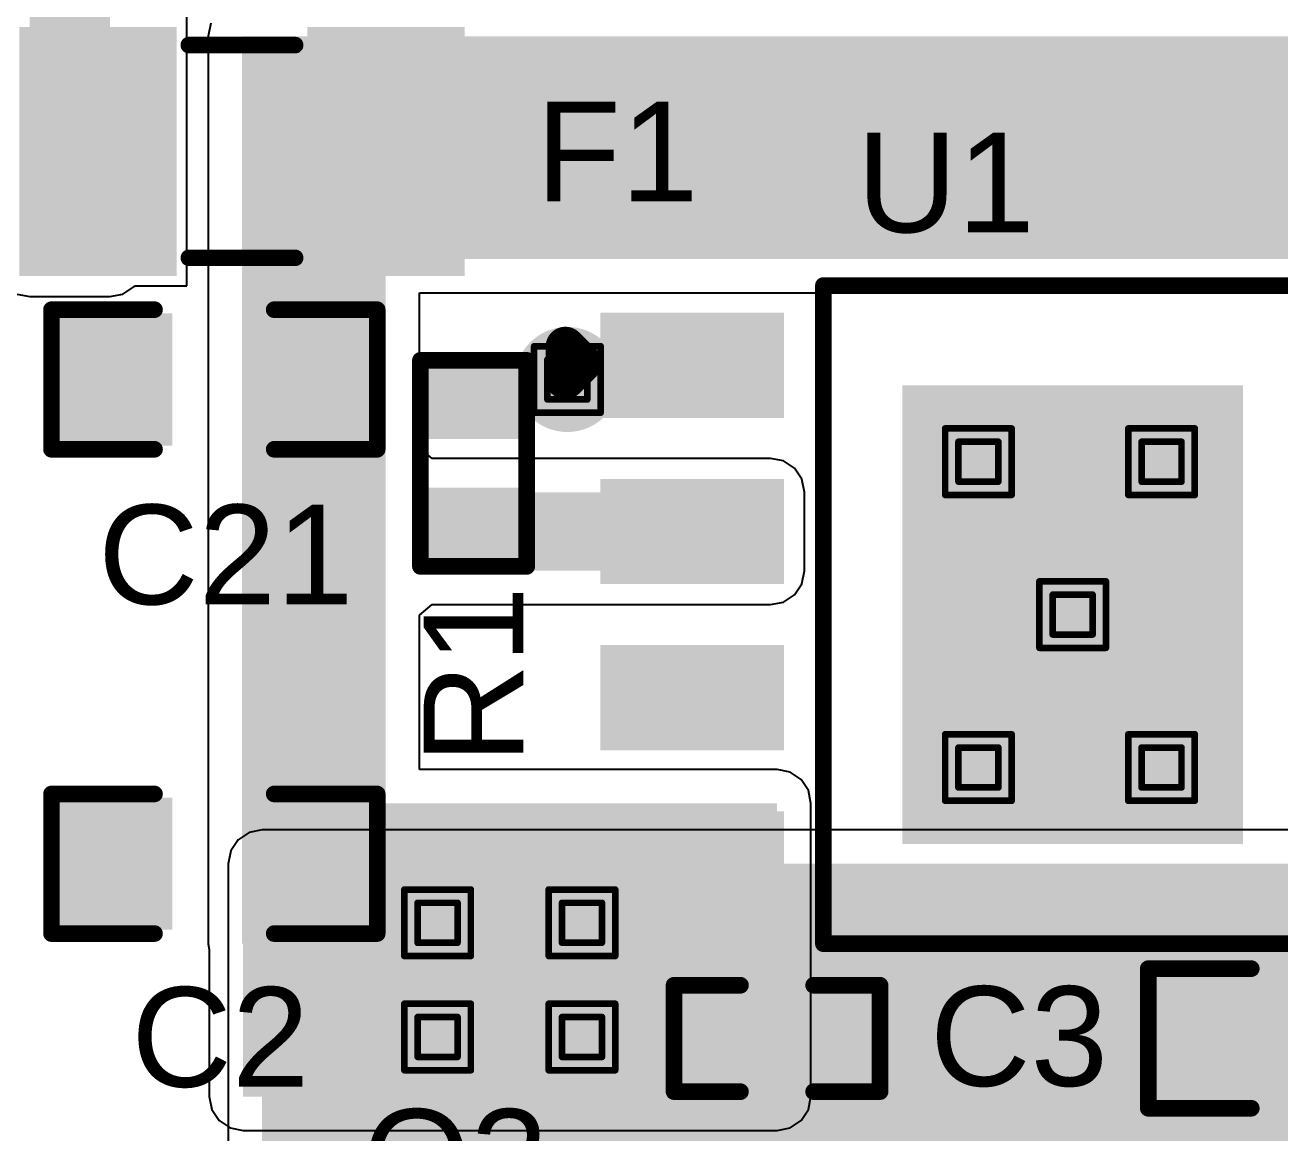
# Model space of a CAD drawing. Header units: inches. Extents: x -6 to 198, y 0 to 119.
# Drawn here: x 28.7 to 38.29, y 38.42 to 46.88 of the extents above; entities that cross this region are included whole.
import ezdxf

# ---------------------------------------------------------------- set-up
doc = ezdxf.new("R2010")
doc.units = ezdxf.units.IN
for name, color, linetype in [('Bottom Layer', 5, 'Continuous'), ('Bottom Solder', 6, 'Continuous'), ('Drill Drawing', 1, 'Continuous'), ('Top Layer', 1, 'Continuous'), ('Top Overlay', 2, 'Continuous'), ('Top Paste', 8, 'Continuous'), ('Top Solder', 216, 'Continuous'), ('Via Holes', 16, 'Continuous')]:
    doc.layers.add(name, color=color, linetype=linetype)
doc.styles.add('Arial', font='', dxfattribs={"height": 0.2})
doc.styles.get('Arial').set_extended_font_data('Arial')

# ---------------------------------------------------------------- blocks, each defined once
blk = doc.blocks.new('ESOP_8_32')
at = {"layer": 'Top Layer'}
for points in [[(-3.5085, 2.205), (-2.3085, 2.205), (-2.3085, 1.605), (-3.5085, 1.605)], [(2.3085, 2.205), (3.5085, 2.205), (3.5085, 1.605), (2.3085, 1.605)], [(-1.2, 1.65), (1.2, 1.65), (1.2, -1.65), (-1.2, -1.65)], [(-3.5085, 0.935), (-2.3085, 0.935), (-2.3085, 0.335), (-3.5085, 0.335)], [(2.3085, 0.935), (3.5085, 0.935), (3.5085, 0.335), (2.3085, 0.335)], [(-3.5085, -0.335), (-2.3085, -0.335), (-2.3085, -0.935), (-3.5085, -0.935)], [(2.3085, -0.335), (3.5085, -0.335), (3.5085, -0.935), (2.3085, -0.935)], [(-3.5085, -1.605), (-2.3085, -1.605), (-2.3085, -2.205), (-3.5085, -2.205)], [(2.3085, -1.605), (3.5085, -1.605), (3.5085, -2.205), (2.3085, -2.205)]]:
    blk.add_hatch(color=1, dxfattribs=at).paths.add_polyline_path(points)
at = {"layer": 'Top Paste'}
for points in [[(-3.5085, 2.205), (-2.3085, 2.205), (-2.3085, 1.605), (-3.5085, 1.605)], [(2.3085, 2.205), (3.5085, 2.205), (3.5085, 1.605), (2.3085, 1.605)], [(-1.2, 1.65), (1.2, 1.65), (1.2, -1.65), (-1.2, -1.65)], [(-3.5085, 0.935), (-2.3085, 0.935), (-2.3085, 0.335), (-3.5085, 0.335)], [(2.3085, 0.935), (3.5085, 0.935), (3.5085, 0.335), (2.3085, 0.335)], [(-3.5085, -0.335), (-2.3085, -0.335), (-2.3085, -0.935), (-3.5085, -0.935)], [(2.3085, -0.335), (3.5085, -0.335), (3.5085, -0.935), (2.3085, -0.935)], [(-3.5085, -1.605), (-2.3085, -1.605), (-2.3085, -2.205), (-3.5085, -2.205)], [(2.3085, -1.605), (3.5085, -1.605), (3.5085, -2.205), (2.3085, -2.205)]]:
    blk.add_hatch(color=8, dxfattribs=at).paths.add_polyline_path(points)
at = {"layer": 'Top Solder'}
for points in [[(-3.6101, 2.3066), (-2.2069, 2.3066), (-2.2069, 1.5034), (-3.6101, 1.5034)], [(2.2069, 2.3066), (3.6101, 2.3066), (3.6101, 1.5034), (2.2069, 1.5034)], [(-1.3016, 1.7516), (1.3016, 1.7516), (1.3016, -1.7516), (-1.3016, -1.7516)], [(-3.6101, 1.0366), (-2.2069, 1.0366), (-2.2069, 0.2334), (-3.6101, 0.2334)], [(2.2069, 1.0366), (3.6101, 1.0366), (3.6101, 0.2334), (2.2069, 0.2334)], [(-3.6101, -0.2334), (-2.2069, -0.2334), (-2.2069, -1.0366), (-3.6101, -1.0366)], [(2.2069, -0.2334), (3.6101, -0.2334), (3.6101, -1.0366), (2.2069, -1.0366)], [(-3.6101, -1.5034), (-2.2069, -1.5034), (-2.2069, -2.3066), (-3.6101, -2.3066)], [(2.2069, -1.5034), (3.6101, -1.5034), (3.6101, -2.3066), (2.2069, -2.3066)]]:
    blk.add_hatch(color=216, dxfattribs=at).paths.add_polyline_path(points)
at = {"layer": 'Top Overlay'}
for points, const_width in [([(-1.905, -2.5146), (-1.905, 2.5146)], 0.127), ([(-1.905, 2.5146), (1.8542, 2.5146)], 0.127), ([(1.8542, -2.5146), (1.8542, 2.5146)], 0.127), ([(-3.8772, 1.7954), (-3.8772, 2.0494)], 0.3), ([(-3.8772, 2.0494), (-3.7502, 1.9224)], 0.3), ([(-3.8772, 1.7954), (-3.7502, 1.9224)], 0.3), ([(-1.905, -2.5146), (1.8542, -2.5146)], 0.127)]:
    blk.add_lwpolyline(points, dxfattribs=dict(at, const_width=const_width))
for points, const_width in [([(-1.9367, 2.5146, 1), (-1.8733, 2.5146, 1)], 0.0635), ([(-1.9367, 2.5146, 1), (-1.8733, 2.5146, 1)], 0.0635), ([(1.8224, 2.5146, 1), (1.886, 2.5146, 1)], 0.0635), ([(1.8224, 2.5146, 1), (1.886, 2.5146, 1)], 0.0635), ([(-3.9522, 2.0494, 1), (-3.8022, 2.0494, 1)], 0.15), ([(-3.9522, 2.0494, 1), (-3.8022, 2.0494, 1)], 0.15), ([(-3.8252, 1.9224, 1), (-3.6752, 1.9224, 1)], 0.15), ([(-3.8252, 1.9224, 1), (-3.6752, 1.9224, 1)], 0.15), ([(-3.9522, 1.7954, 1), (-3.8022, 1.7954, 1)], 0.15), ([(-3.9522, 1.7954, 1), (-3.8022, 1.7954, 1)], 0.15), ([(-1.9367, -2.5146, 1), (-1.8733, -2.5146, 1)], 0.0635), ([(-1.9367, -2.5146, 1), (-1.8733, -2.5146, 1)], 0.0635), ([(1.8224, -2.5146, 1), (1.886, -2.5146, 1)], 0.0635), ([(1.8224, -2.5146, 1), (1.886, -2.5146, 1)], 0.0635)]:
    blk.add_lwpolyline(points, format="xyb", close=True, dxfattribs=dict(at, const_width=const_width))
blk = doc.blocks.new('R___0402_67')
at = {"layer": 'Top Layer'}
for points in [[(-0.6985, -0.3175), (-0.6985, 0.3175), (-0.2413, 0.3175), (-0.2413, -0.3175)], [(0.2413, -0.3175), (0.2413, 0.3175), (0.6985, 0.3175), (0.6985, -0.3175)]]:
    blk.add_hatch(color=1, dxfattribs=at).paths.add_polyline_path(points)
at = {"layer": 'Top Paste'}
for points in [[(-0.6985, -0.3175), (-0.6985, 0.3175), (-0.2413, 0.3175), (-0.2413, -0.3175)], [(0.2413, -0.3175), (0.2413, 0.3175), (0.6985, 0.3175), (0.6985, -0.3175)]]:
    blk.add_hatch(color=8, dxfattribs=at).paths.add_polyline_path(points)
at = {"layer": 'Top Solder'}
for points in [[(-0.7535, -0.3725), (-0.7535, 0.3725), (-0.1863, 0.3725), (-0.1863, -0.3725)], [(0.1863, -0.3725), (0.1863, 0.3725), (0.7535, 0.3725), (0.7535, -0.3725)]]:
    blk.add_hatch(color=216, dxfattribs=at).paths.add_polyline_path(points)
at = {"layer": 'Top Overlay'}
for points, const_width in [([(-0.7874, 0.4064), (-0.7874, -0.4064)], 0.127), ([(-0.7874, 0.4064), (0.7874, 0.4064)], 0.127), ([(0.7874, 0.4064), (0.7874, -0.4064)], 0.127), ([(-0.7874, -0.4064), (0.7874, -0.4064)], 0.127), ([(-0.8128, -0.4318), (0.8128, -0.4318)], 0.00323)]:
    blk.add_lwpolyline(points, dxfattribs=dict(at, const_width=const_width))
for points, const_width in [([(-0.8191, 0.4064, 1), (-0.7556, 0.4064, 1)], 0.0635), ([(-0.8191, 0.4064, 1), (-0.7556, 0.4064, 1)], 0.0635), ([(0.7556, 0.4064, 1), (0.8191, 0.4064, 1)], 0.0635), ([(0.7556, 0.4064, 1), (0.8191, 0.4064, 1)], 0.0635), ([(-0.8191, -0.4064, 1), (-0.7556, -0.4064, 1)], 0.0635), ([(-0.8191, -0.4064, 1), (-0.7556, -0.4064, 1)], 0.0635), ([(0.7556, -0.4064, 1), (0.8191, -0.4064, 1)], 0.0635), ([(0.7556, -0.4064, 1), (0.8191, -0.4064, 1)], 0.0635), ([(-0.8136, -0.4318, 1), (-0.812, -0.4318, 1)], 0.00161), ([(0.812, -0.4318, 1), (0.8136, -0.4318, 1)], 0.00161)]:
    blk.add_lwpolyline(points, format="xyb", close=True, dxfattribs=dict(at, const_width=const_width))
blk = doc.blocks.new('F____0805_88')
at = {"layer": 'Top Layer'}
for points in [[(-0.6, -0.85), (-1.6, -0.85), (-1.6, 0.85), (-0.6, 0.85)], [(1.6, -0.85), (0.6, -0.85), (0.6, 0.85), (1.6, 0.85)]]:
    blk.add_hatch(color=1, dxfattribs=at).paths.add_polyline_path(points)
at = {"layer": 'Top Paste'}
for points in [[(-0.6, -0.85), (-1.6, -0.85), (-1.6, 0.85), (-0.6, 0.85)], [(1.6, -0.85), (0.6, -0.85), (0.6, 0.85), (1.6, 0.85)]]:
    blk.add_hatch(color=8, dxfattribs=at).paths.add_polyline_path(points)
at = {"layer": 'Top Solder'}
for points in [[(-0.4984, -0.9516), (-1.7016, -0.9516), (-1.7016, 0.9516), (-0.4984, 0.9516)], [(1.7016, -0.9516), (0.4984, -0.9516), (0.4984, 0.9516), (1.7016, 0.9516)]]:
    blk.add_hatch(color=216, dxfattribs=at).paths.add_polyline_path(points)
at = {"layer": 'Top Overlay', "const_width": 0.127}
for points in [[(-0.4064, 0.8128), (0.4064, 0.8128)], [(-0.4064, -0.8128), (0.4064, -0.8128)]]:
    blk.add_lwpolyline(points, dxfattribs=at)
at = {"layer": 'Top Overlay', "const_width": 0.0635}
for points in [[(-0.4381, 0.8128, 1), (-0.3746, 0.8128, 1)], [(0.3746, 0.8128, 1), (0.4381, 0.8128, 1)], [(-0.4381, -0.8128, 1), (-0.3746, -0.8128, 1)], [(0.3746, -0.8128, 1), (0.4381, -0.8128, 1)]]:
    blk.add_lwpolyline(points, format="xyb", close=True, dxfattribs=at)
blk = doc.blocks.new('C___0603_109')
at = {"layer": 'Top Layer'}
for points in [[(-0.381, 0.4445), (-0.381, -0.4445), (-1.143, -0.4445), (-1.143, 0.4445)], [(1.143, 0.4445), (1.143, -0.4445), (0.381, -0.4445), (0.381, 0.4445)]]:
    blk.add_hatch(color=1, dxfattribs=at).paths.add_polyline_path(points)
at = {"layer": 'Top Paste'}
for points in [[(-0.381, 0.4445), (-0.381, -0.4445), (-1.143, -0.4445), (-1.143, 0.4445)], [(1.143, 0.4445), (1.143, -0.4445), (0.381, -0.4445), (0.381, 0.4445)]]:
    blk.add_hatch(color=8, dxfattribs=at).paths.add_polyline_path(points)
at = {"layer": 'Top Solder'}
for points in [[(-0.321, 0.5045), (-0.321, -0.5045), (-1.203, -0.5045), (-1.203, 0.5045)], [(1.203, 0.5045), (1.203, -0.5045), (0.321, -0.5045), (0.321, 0.5045)]]:
    blk.add_hatch(color=216, dxfattribs=at).paths.add_polyline_path(points)
at = {"layer": 'Top Overlay', "const_width": 0.127}
for points in [[(-1.2446, -0.5334), (-1.2446, 0.5334)], [(-1.2446, 0.5334), (-0.4572, 0.5334)], [(0.4572, 0.5334), (1.2446, 0.5334)], [(1.2446, -0.5334), (1.2446, 0.5334)], [(-1.2446, -0.5334), (-0.4572, -0.5334)], [(0.4572, -0.5334), (1.2446, -0.5334)]]:
    blk.add_lwpolyline(points, dxfattribs=at)
at = {"layer": 'Top Overlay', "const_width": 0.0635}
for points in [[(-1.2764, 0.5334, 1), (-1.2128, 0.5334, 1)], [(-1.2764, 0.5334, 1), (-1.2128, 0.5334, 1)], [(-0.4889, 0.5334, 1), (-0.4254, 0.5334, 1)], [(0.4254, 0.5334, 1), (0.4889, 0.5334, 1)], [(1.2128, 0.5334, 1), (1.2764, 0.5334, 1)], [(1.2128, 0.5334, 1), (1.2764, 0.5334, 1)], [(-1.2764, -0.5334, 1), (-1.2128, -0.5334, 1)], [(-1.2764, -0.5334, 1), (-1.2128, -0.5334, 1)], [(-0.4889, -0.5334, 1), (-0.4254, -0.5334, 1)], [(0.4254, -0.5334, 1), (0.4889, -0.5334, 1)], [(1.2128, -0.5334, 1), (1.2764, -0.5334, 1)], [(1.2128, -0.5334, 1), (1.2764, -0.5334, 1)]]:
    blk.add_lwpolyline(points, format="xyb", close=True, dxfattribs=at)
blk = doc.blocks.new('C___0402_126')
at = {"layer": 'Top Layer'}
for points in [[(-0.6985, -0.3175), (-0.6985, 0.3175), (-0.2413, 0.3175), (-0.2413, -0.3175)], [(0.2413, -0.3175), (0.2413, 0.3175), (0.6985, 0.3175), (0.6985, -0.3175)]]:
    blk.add_hatch(color=1, dxfattribs=at).paths.add_polyline_path(points)
at = {"layer": 'Top Paste'}
for points in [[(-0.6985, -0.3175), (-0.6985, 0.3175), (-0.2413, 0.3175), (-0.2413, -0.3175)], [(0.2413, -0.3175), (0.2413, 0.3175), (0.6985, 0.3175), (0.6985, -0.3175)]]:
    blk.add_hatch(color=8, dxfattribs=at).paths.add_polyline_path(points)
at = {"layer": 'Top Solder'}
for points in [[(-0.7585, -0.3775), (-0.7585, 0.3775), (-0.1813, 0.3775), (-0.1813, -0.3775)], [(0.1813, -0.3775), (0.1813, 0.3775), (0.7585, 0.3775), (0.7585, -0.3775)]]:
    blk.add_hatch(color=216, dxfattribs=at).paths.add_polyline_path(points)
at = {"layer": 'Top Overlay', "const_width": 0.127}
for points in [[(-0.2794, 0.4064), (-0.7874, 0.4064)], [(-0.7874, 0.4064), (-0.7874, -0.4064)], [(0.7874, 0.4064), (0.2794, 0.4064)], [(0.7874, 0.4064), (0.7874, -0.4064)], [(-0.2794, -0.4064), (-0.7874, -0.4064)], [(0.7874, -0.4064), (0.2794, -0.4064)]]:
    blk.add_lwpolyline(points, dxfattribs=at)
at = {"layer": 'Top Overlay', "const_width": 0.0635}
for points in [[(-0.8191, 0.4064, 1), (-0.7556, 0.4064, 1)], [(-0.8191, 0.4064, 1), (-0.7556, 0.4064, 1)], [(-0.3111, 0.4064, 1), (-0.2477, 0.4064, 1)], [(0.2477, 0.4064, 1), (0.3111, 0.4064, 1)], [(0.7556, 0.4064, 1), (0.8191, 0.4064, 1)], [(0.7556, 0.4064, 1), (0.8191, 0.4064, 1)], [(-0.8191, -0.4064, 1), (-0.7556, -0.4064, 1)], [(-0.8191, -0.4064, 1), (-0.7556, -0.4064, 1)], [(-0.3111, -0.4064, 1), (-0.2477, -0.4064, 1)], [(0.2477, -0.4064, 1), (0.3111, -0.4064, 1)], [(0.7556, -0.4064, 1), (0.8191, -0.4064, 1)], [(0.7556, -0.4064, 1), (0.8191, -0.4064, 1)]]:
    blk.add_lwpolyline(points, format="xyb", close=True, dxfattribs=at)
blk = doc.blocks.new('C___0603_127')
at = {"layer": 'Top Layer'}
for points in [[(-0.381, 0.4445), (-0.381, -0.4445), (-1.143, -0.4445), (-1.143, 0.4445)], [(1.143, 0.4445), (1.143, -0.4445), (0.381, -0.4445), (0.381, 0.4445)]]:
    blk.add_hatch(color=1, dxfattribs=at).paths.add_polyline_path(points)
at = {"layer": 'Top Paste'}
for points in [[(-0.381, 0.4445), (-0.381, -0.4445), (-1.143, -0.4445), (-1.143, 0.4445)], [(1.143, 0.4445), (1.143, -0.4445), (0.381, -0.4445), (0.381, 0.4445)]]:
    blk.add_hatch(color=8, dxfattribs=at).paths.add_polyline_path(points)
at = {"layer": 'Top Solder'}
for points in [[(-0.321, 0.5045), (-0.321, -0.5045), (-1.203, -0.5045), (-1.203, 0.5045)], [(1.203, 0.5045), (1.203, -0.5045), (0.321, -0.5045), (0.321, 0.5045)]]:
    blk.add_hatch(color=216, dxfattribs=at).paths.add_polyline_path(points)
at = {"layer": 'Top Overlay', "const_width": 0.127}
for points in [[(-1.2446, 0.5334), (-0.4572, 0.5334)], [(-1.2446, -0.5334), (-1.2446, 0.5334)], [(0.4572, 0.5334), (1.2446, 0.5334)], [(1.2446, -0.5334), (1.2446, 0.5334)], [(-1.2446, -0.5334), (-0.4572, -0.5334)], [(0.4572, -0.5334), (1.2446, -0.5334)]]:
    blk.add_lwpolyline(points, dxfattribs=at)
at = {"layer": 'Top Overlay', "const_width": 0.0635}
for points in [[(-1.2764, 0.5334, 1), (-1.2128, 0.5334, 1)], [(-1.2764, 0.5334, 1), (-1.2128, 0.5334, 1)], [(-0.4889, 0.5334, 1), (-0.4254, 0.5334, 1)], [(0.4254, 0.5334, 1), (0.4889, 0.5334, 1)], [(1.2128, 0.5334, 1), (1.2764, 0.5334, 1)], [(1.2128, 0.5334, 1), (1.2764, 0.5334, 1)], [(-1.2764, -0.5334, 1), (-1.2128, -0.5334, 1)], [(-1.2764, -0.5334, 1), (-1.2128, -0.5334, 1)], [(-0.4889, -0.5334, 1), (-0.4254, -0.5334, 1)], [(0.4254, -0.5334, 1), (0.4889, -0.5334, 1)], [(1.2128, -0.5334, 1), (1.2764, -0.5334, 1)], [(1.2128, -0.5334, 1), (1.2764, -0.5334, 1)]]:
    blk.add_lwpolyline(points, format="xyb", close=True, dxfattribs=at)
blk = doc.blocks.new('C___0603_128')
at = {"layer": 'Top Layer'}
for points in [[(-0.381, 0.4445), (-0.381, -0.4445), (-1.143, -0.4445), (-1.143, 0.4445)], [(1.143, 0.4445), (1.143, -0.4445), (0.381, -0.4445), (0.381, 0.4445)]]:
    blk.add_hatch(color=1, dxfattribs=at).paths.add_polyline_path(points)
at = {"layer": 'Top Paste'}
for points in [[(-0.381, 0.4445), (-0.381, -0.4445), (-1.143, -0.4445), (-1.143, 0.4445)], [(1.143, 0.4445), (1.143, -0.4445), (0.381, -0.4445), (0.381, 0.4445)]]:
    blk.add_hatch(color=8, dxfattribs=at).paths.add_polyline_path(points)
at = {"layer": 'Top Solder'}
for points in [[(-0.321, 0.5045), (-0.321, -0.5045), (-1.203, -0.5045), (-1.203, 0.5045)], [(1.203, 0.5045), (1.203, -0.5045), (0.321, -0.5045), (0.321, 0.5045)]]:
    blk.add_hatch(color=216, dxfattribs=at).paths.add_polyline_path(points)
at = {"layer": 'Top Overlay', "const_width": 0.127}
for points in [[(-1.2446, 0.5334), (-0.4572, 0.5334)], [(-1.2446, -0.5334), (-1.2446, 0.5334)], [(0.4572, 0.5334), (1.2446, 0.5334)], [(1.2446, -0.5334), (1.2446, 0.5334)], [(-1.2446, -0.5334), (-0.4572, -0.5334)], [(0.4572, -0.5334), (1.2446, -0.5334)]]:
    blk.add_lwpolyline(points, dxfattribs=at)
at = {"layer": 'Top Overlay', "const_width": 0.0635}
for points in [[(-1.2764, 0.5334, 1), (-1.2128, 0.5334, 1)], [(-1.2764, 0.5334, 1), (-1.2128, 0.5334, 1)], [(-0.4889, 0.5334, 1), (-0.4254, 0.5334, 1)], [(0.4254, 0.5334, 1), (0.4889, 0.5334, 1)], [(1.2128, 0.5334, 1), (1.2764, 0.5334, 1)], [(1.2128, 0.5334, 1), (1.2764, 0.5334, 1)], [(-1.2764, -0.5334, 1), (-1.2128, -0.5334, 1)], [(-1.2764, -0.5334, 1), (-1.2128, -0.5334, 1)], [(-0.4889, -0.5334, 1), (-0.4254, -0.5334, 1)], [(0.4254, -0.5334, 1), (0.4889, -0.5334, 1)], [(1.2128, -0.5334, 1), (1.2764, -0.5334, 1)], [(1.2128, -0.5334, 1), (1.2764, -0.5334, 1)]]:
    blk.add_lwpolyline(points, format="xyb", close=True, dxfattribs=at)

msp = doc.modelspace()

# ---------------------------------------------------------------- hatches: boundary and pattern name
at = {"layer": 'Bottom Layer'}
h = msp.add_hatch(color=5, dxfattribs=at)
edge = h.paths.add_edge_path()
edge.add_arc((32.8477, 44.1764), 0.3, 0, 360)
h = msp.add_hatch(color=5, dxfattribs=at)
edge = h.paths.add_edge_path()
edge.add_arc((35.989, 43.5483), 0.3, 0, 360)
h = msp.add_hatch(color=5, dxfattribs=at)
edge = h.paths.add_edge_path()
edge.add_arc((37.3888, 43.5483), 0.3, 0, 360)
h = msp.add_hatch(color=5, dxfattribs=at)
edge = h.paths.add_edge_path()
edge.add_arc((36.7095, 42.3799), 0.3, 0, 360)
h = msp.add_hatch(color=5, dxfattribs=at)
edge = h.paths.add_edge_path()
edge.add_arc((35.989, 41.2115), 0.3, 0, 360)
h = msp.add_hatch(color=5, dxfattribs=at)
edge = h.paths.add_edge_path()
edge.add_arc((37.3888, 41.2115), 0.3, 0, 360)
msp.add_hatch(color=5, dxfattribs=at).paths.add_polyline_path([(30.514, 38.0645), (44.4072, 38.0645), (44.4072, 40.4762), (30.514, 40.4762)])
h = msp.add_hatch(color=5, dxfattribs=at)
edge = h.paths.add_edge_path()
edge.add_arc((31.8559, 40.0253), 0.3, 0, 360)
h = msp.add_hatch(color=5, dxfattribs=at)
edge = h.paths.add_edge_path()
edge.add_arc((32.9593, 40.0253), 0.3, 0, 360)
h = msp.add_hatch(color=5, dxfattribs=at)
edge = h.paths.add_edge_path()
edge.add_arc((31.8559, 39.1526), 0.3, 0, 360)
h = msp.add_hatch(color=5, dxfattribs=at)
edge = h.paths.add_edge_path()
edge.add_arc((32.9593, 39.1526), 0.3, 0, 360)
at = {"layer": 'Bottom Solder'}
h = msp.add_hatch(color=6, dxfattribs=at)
edge = h.paths.add_edge_path()
edge.add_arc((32.8477, 44.1764), 0.4016, 0, 360)
h = msp.add_hatch(color=6, dxfattribs=at)
edge = h.paths.add_edge_path()
edge.add_arc((35.989, 43.5483), 0.4016, 0, 360)
h = msp.add_hatch(color=6, dxfattribs=at)
edge = h.paths.add_edge_path()
edge.add_arc((37.3888, 43.5483), 0.4016, 0, 360)
h = msp.add_hatch(color=6, dxfattribs=at)
edge = h.paths.add_edge_path()
edge.add_arc((36.7095, 42.3799), 0.4016, 0, 360)
h = msp.add_hatch(color=6, dxfattribs=at)
edge = h.paths.add_edge_path()
edge.add_arc((35.989, 41.2115), 0.4016, 0, 360)
h = msp.add_hatch(color=6, dxfattribs=at)
edge = h.paths.add_edge_path()
edge.add_arc((37.3888, 41.2115), 0.4016, 0, 360)
h = msp.add_hatch(color=6, dxfattribs=at)
edge = h.paths.add_edge_path()
edge.add_arc((31.8559, 40.0253), 0.4016, 0, 360)
h = msp.add_hatch(color=6, dxfattribs=at)
edge = h.paths.add_edge_path()
edge.add_arc((32.9593, 40.0253), 0.4016, 0, 360)
h = msp.add_hatch(color=6, dxfattribs=at)
edge = h.paths.add_edge_path()
edge.add_arc((31.8559, 39.1526), 0.4016, 0, 360)
h = msp.add_hatch(color=6, dxfattribs=at)
edge = h.paths.add_edge_path()
edge.add_arc((32.9593, 39.1526), 0.4016, 0, 360)
at = {"layer": 'Top Layer'}
for points in [[(28.7384, 45.0686), (29.3521, 45.0686), (29.3521, 48.9865), (28.7384, 48.9865)], [(30.361, 45.0977), (40.218, 45.0977), (40.218, 46.799), (30.361, 46.799)], [(30.361, 39.8653), (31.4579, 39.8653), (31.4579, 46.799), (30.361, 46.799)], [(31.8135, 42.7149), (34.401, 42.7149), (34.401, 43.3149), (31.8135, 43.3149)], [(30.3697, 38.6969), (34.4502, 38.6969), (34.4502, 40.9374), (30.3697, 40.9374)]]:
    msp.add_hatch(color=1, dxfattribs=at).paths.add_polyline_path(points)
h = msp.add_hatch(color=1, dxfattribs=at)
edge = h.paths.add_edge_path()
edge.add_arc((32.8477, 44.1764), 0.3, 0, 360)
h = msp.add_hatch(color=1, dxfattribs=at)
edge = h.paths.add_edge_path()
edge.add_arc((35.989, 43.5483), 0.3, 0, 360)
h = msp.add_hatch(color=1, dxfattribs=at)
edge = h.paths.add_edge_path()
edge.add_arc((37.3888, 43.5483), 0.3, 0, 360)
h = msp.add_hatch(color=1, dxfattribs=at)
edge = h.paths.add_edge_path()
edge.add_arc((36.7095, 42.3799), 0.3, 0, 360)
h = msp.add_hatch(color=1, dxfattribs=at)
edge = h.paths.add_edge_path()
edge.add_arc((35.989, 41.2115), 0.3, 0, 360)
h = msp.add_hatch(color=1, dxfattribs=at)
edge = h.paths.add_edge_path()
edge.add_arc((37.3888, 41.2115), 0.3, 0, 360)
h = msp.add_hatch(color=1, dxfattribs=at)
edge = h.paths.add_edge_path()
edge.add_arc((31.8559, 40.0253), 0.3, 0, 360)
h = msp.add_hatch(color=1, dxfattribs=at)
edge = h.paths.add_edge_path()
edge.add_arc((32.9593, 40.0253), 0.3, 0, 360)
h = msp.add_hatch(color=1, dxfattribs=at)
edge = h.paths.add_edge_path()
edge.add_arc((31.8559, 39.1526), 0.3, 0, 360)
h = msp.add_hatch(color=1, dxfattribs=at)
edge = h.paths.add_edge_path()
edge.add_arc((32.9593, 39.1526), 0.3, 0, 360)
at = {"layer": 'Top Solder'}
h = msp.add_hatch(color=216, dxfattribs=at)
edge = h.paths.add_edge_path()
edge.add_arc((32.8477, 44.1764), 0.4016, 0, 360)
h = msp.add_hatch(color=216, dxfattribs=at)
edge = h.paths.add_edge_path()
edge.add_arc((35.989, 43.5483), 0.4016, 0, 360)
h = msp.add_hatch(color=216, dxfattribs=at)
edge = h.paths.add_edge_path()
edge.add_arc((37.3888, 43.5483), 0.4016, 0, 360)
h = msp.add_hatch(color=216, dxfattribs=at)
edge = h.paths.add_edge_path()
edge.add_arc((36.7095, 42.3799), 0.4016, 0, 360)
h = msp.add_hatch(color=216, dxfattribs=at)
edge = h.paths.add_edge_path()
edge.add_arc((35.989, 41.2115), 0.4016, 0, 360)
h = msp.add_hatch(color=216, dxfattribs=at)
edge = h.paths.add_edge_path()
edge.add_arc((37.3888, 41.2115), 0.4016, 0, 360)
h = msp.add_hatch(color=216, dxfattribs=at)
edge = h.paths.add_edge_path()
edge.add_arc((31.8559, 40.0253), 0.4016, 0, 360)
h = msp.add_hatch(color=216, dxfattribs=at)
edge = h.paths.add_edge_path()
edge.add_arc((32.9593, 40.0253), 0.4016, 0, 360)
h = msp.add_hatch(color=216, dxfattribs=at)
edge = h.paths.add_edge_path()
edge.add_arc((31.8559, 39.1526), 0.4016, 0, 360)
h = msp.add_hatch(color=216, dxfattribs=at)
edge = h.paths.add_edge_path()
edge.add_arc((32.9593, 39.1526), 0.4016, 0, 360)
at = {"layer": 'Via Holes'}
h = msp.add_hatch(color=7, dxfattribs=at)
edge = h.paths.add_edge_path()
edge.add_arc((32.8477, 44.1764), 0.15, 0, 360)
h = msp.add_hatch(color=7, dxfattribs=at)
edge = h.paths.add_edge_path()
edge.add_arc((35.989, 43.5483), 0.15, 0, 360)
h = msp.add_hatch(color=7, dxfattribs=at)
edge = h.paths.add_edge_path()
edge.add_arc((37.3888, 43.5483), 0.15, 0, 360)
h = msp.add_hatch(color=7, dxfattribs=at)
edge = h.paths.add_edge_path()
edge.add_arc((36.7095, 42.3799), 0.15, 0, 360)
h = msp.add_hatch(color=7, dxfattribs=at)
edge = h.paths.add_edge_path()
edge.add_arc((35.989, 41.2115), 0.15, 0, 360)
h = msp.add_hatch(color=7, dxfattribs=at)
edge = h.paths.add_edge_path()
edge.add_arc((37.3888, 41.2115), 0.15, 0, 360)
h = msp.add_hatch(color=7, dxfattribs=at)
edge = h.paths.add_edge_path()
edge.add_arc((31.8559, 40.0253), 0.15, 0, 360)
h = msp.add_hatch(color=7, dxfattribs=at)
edge = h.paths.add_edge_path()
edge.add_arc((32.9593, 40.0253), 0.15, 0, 360)
h = msp.add_hatch(color=7, dxfattribs=at)
edge = h.paths.add_edge_path()
edge.add_arc((31.8559, 39.1526), 0.15, 0, 360)
h = msp.add_hatch(color=7, dxfattribs=at)
edge = h.paths.add_edge_path()
edge.add_arc((32.9593, 39.1526), 0.15, 0, 360)

# ---------------------------------------------------------------- linework, layer by layer
at = {"layer": 'Bottom Layer'}
for p, q in [((30.4149, 40.7155), (30.3309, 40.6594)), ((30.514, 40.7352), (30.4149, 40.7155)), ((44.4072, 40.7352), (30.514, 40.7352)), ((30.2748, 40.5753), (30.2551, 40.4762)), ((30.3309, 40.6594), (30.2748, 40.5753)), ((30.2551, 40.4762), (30.2551, 38.0645))]:
    msp.add_line(p, q, dxfattribs=at)
at = {"layer": 'Drill Drawing', "const_width": 0.0508}
for points in [[(32.5937, 44.4304), (33.1017, 44.4304)], [(32.5937, 43.9224), (32.5937, 44.4304)], [(33.1017, 43.9224), (33.1017, 44.4304)], [(32.6953, 44.3288), (33.0001, 44.3288)], [(32.6953, 44.024), (32.6953, 44.3288)], [(33.0001, 44.024), (33.0001, 44.3288)], [(32.6953, 44.024), (33.0001, 44.024)], [(32.5937, 43.9224), (33.1017, 43.9224)], [(35.735, 43.8023), (36.243, 43.8023)], [(35.735, 43.2943), (35.735, 43.8023)], [(36.243, 43.2943), (36.243, 43.8023)], [(37.1348, 43.8023), (37.6428, 43.8023)], [(37.1348, 43.2943), (37.1348, 43.8023)], [(37.6428, 43.2943), (37.6428, 43.8023)], [(35.8366, 43.7007), (36.1414, 43.7007)], [(35.8366, 43.3959), (35.8366, 43.7007)], [(36.1414, 43.3959), (36.1414, 43.7007)], [(37.2364, 43.7007), (37.5412, 43.7007)], [(37.2364, 43.3959), (37.2364, 43.7007)], [(37.5412, 43.3959), (37.5412, 43.7007)], [(35.8366, 43.3959), (36.1414, 43.3959)], [(37.2364, 43.3959), (37.5412, 43.3959)], [(35.735, 43.2943), (36.243, 43.2943)], [(37.1348, 43.2943), (37.6428, 43.2943)], [(36.4555, 42.6339), (36.9635, 42.6339)], [(36.4555, 42.1259), (36.4555, 42.6339)], [(36.9635, 42.1259), (36.9635, 42.6339)], [(36.5571, 42.5323), (36.8619, 42.5323)], [(36.5571, 42.2275), (36.5571, 42.5323)], [(36.8619, 42.2275), (36.8619, 42.5323)], [(36.5571, 42.2275), (36.8619, 42.2275)], [(36.4555, 42.1259), (36.9635, 42.1259)], [(35.735, 41.4655), (36.243, 41.4655)], [(35.735, 40.9575), (35.735, 41.4655)], [(36.243, 40.9575), (36.243, 41.4655)], [(37.1348, 41.4655), (37.6428, 41.4655)], [(37.1348, 40.9575), (37.1348, 41.4655)], [(37.6428, 40.9575), (37.6428, 41.4655)], [(35.8366, 41.3639), (36.1414, 41.3639)], [(35.8366, 41.0591), (35.8366, 41.3639)], [(36.1414, 41.0591), (36.1414, 41.3639)], [(37.2364, 41.3639), (37.5412, 41.3639)], [(37.2364, 41.0591), (37.2364, 41.3639)], [(37.5412, 41.0591), (37.5412, 41.3639)], [(35.8366, 41.0591), (36.1414, 41.0591)], [(37.2364, 41.0591), (37.5412, 41.0591)], [(35.735, 40.9575), (36.243, 40.9575)], [(37.1348, 40.9575), (37.6428, 40.9575)], [(31.6019, 40.2793), (32.1099, 40.2793)], [(31.6019, 39.7713), (31.6019, 40.2793)], [(32.1099, 39.7713), (32.1099, 40.2793)], [(32.7053, 40.2793), (33.2133, 40.2793)], [(32.7053, 39.7713), (32.7053, 40.2793)], [(33.2133, 39.7713), (33.2133, 40.2793)], [(31.7035, 40.1777), (32.0083, 40.1777)], [(31.7035, 39.8729), (31.7035, 40.1777)], [(32.0083, 39.8729), (32.0083, 40.1777)], [(32.8069, 40.1777), (33.1117, 40.1777)], [(32.8069, 39.8729), (32.8069, 40.1777)], [(33.1117, 39.8729), (33.1117, 40.1777)], [(31.7035, 39.8729), (32.0083, 39.8729)], [(32.8069, 39.8729), (33.1117, 39.8729)], [(31.6019, 39.7713), (32.1099, 39.7713)], [(32.7053, 39.7713), (33.2133, 39.7713)], [(31.6019, 39.4066), (32.1099, 39.4066)], [(31.6019, 38.8986), (31.6019, 39.4066)], [(32.1099, 38.8986), (32.1099, 39.4066)], [(32.7053, 39.4066), (33.2133, 39.4066)], [(32.7053, 38.8986), (32.7053, 39.4066)], [(33.2133, 38.8986), (33.2133, 39.4066)], [(31.7035, 39.305), (32.0083, 39.305)], [(31.7035, 39.0002), (31.7035, 39.305)], [(32.0083, 39.0002), (32.0083, 39.305)], [(32.8069, 39.305), (33.1117, 39.305)], [(32.8069, 39.0002), (32.8069, 39.305)], [(33.1117, 39.0002), (33.1117, 39.305)], [(31.7035, 39.0002), (32.0083, 39.0002)], [(32.8069, 39.0002), (33.1117, 39.0002)], [(31.6019, 38.8986), (32.1099, 38.8986)], [(32.7053, 38.8986), (33.2133, 38.8986)]]:
    msp.add_lwpolyline(points, dxfattribs=at)
at = {"layer": 'Drill Drawing', "const_width": 0.0254}
for points in [[(32.581, 44.4304, 1), (32.6064, 44.4304, 1)], [(32.581, 44.4304, 1), (32.6064, 44.4304, 1)], [(33.089, 44.4304, 1), (33.1144, 44.4304, 1)], [(33.089, 44.4304, 1), (33.1144, 44.4304, 1)], [(32.6826, 44.3288, 1), (32.708, 44.3288, 1)], [(32.6826, 44.3288, 1), (32.708, 44.3288, 1)], [(32.9874, 44.3288, 1), (33.0128, 44.3288, 1)], [(32.9874, 44.3288, 1), (33.0128, 44.3288, 1)], [(32.6826, 44.024, 1), (32.708, 44.024, 1)], [(32.6826, 44.024, 1), (32.708, 44.024, 1)], [(32.9874, 44.024, 1), (33.0128, 44.024, 1)], [(32.9874, 44.024, 1), (33.0128, 44.024, 1)], [(32.581, 43.9224, 1), (32.6064, 43.9224, 1)], [(32.581, 43.9224, 1), (32.6064, 43.9224, 1)], [(33.089, 43.9224, 1), (33.1144, 43.9224, 1)], [(33.089, 43.9224, 1), (33.1144, 43.9224, 1)], [(35.7223, 43.8023, 1), (35.7477, 43.8023, 1)], [(35.7223, 43.8023, 1), (35.7477, 43.8023, 1)], [(36.2303, 43.8023, 1), (36.2557, 43.8023, 1)], [(36.2303, 43.8023, 1), (36.2557, 43.8023, 1)], [(37.1221, 43.8023, 1), (37.1475, 43.8023, 1)], [(37.1221, 43.8023, 1), (37.1475, 43.8023, 1)], [(37.6301, 43.8023, 1), (37.6555, 43.8023, 1)], [(37.6301, 43.8023, 1), (37.6555, 43.8023, 1)], [(35.8239, 43.7007, 1), (35.8493, 43.7007, 1)], [(35.8239, 43.7007, 1), (35.8493, 43.7007, 1)], [(36.1287, 43.7007, 1), (36.1541, 43.7007, 1)], [(36.1287, 43.7007, 1), (36.1541, 43.7007, 1)], [(37.2237, 43.7007, 1), (37.2491, 43.7007, 1)], [(37.2237, 43.7007, 1), (37.2491, 43.7007, 1)], [(37.5285, 43.7007, 1), (37.5539, 43.7007, 1)], [(37.5285, 43.7007, 1), (37.5539, 43.7007, 1)], [(35.8239, 43.3959, 1), (35.8493, 43.3959, 1)], [(35.8239, 43.3959, 1), (35.8493, 43.3959, 1)], [(36.1287, 43.3959, 1), (36.1541, 43.3959, 1)], [(36.1287, 43.3959, 1), (36.1541, 43.3959, 1)], [(37.2237, 43.3959, 1), (37.2491, 43.3959, 1)], [(37.2237, 43.3959, 1), (37.2491, 43.3959, 1)], [(37.5285, 43.3959, 1), (37.5539, 43.3959, 1)], [(37.5285, 43.3959, 1), (37.5539, 43.3959, 1)], [(35.7223, 43.2943, 1), (35.7477, 43.2943, 1)], [(35.7223, 43.2943, 1), (35.7477, 43.2943, 1)], [(36.2303, 43.2943, 1), (36.2557, 43.2943, 1)], [(36.2303, 43.2943, 1), (36.2557, 43.2943, 1)], [(37.1221, 43.2943, 1), (37.1475, 43.2943, 1)], [(37.1221, 43.2943, 1), (37.1475, 43.2943, 1)], [(37.6301, 43.2943, 1), (37.6555, 43.2943, 1)], [(37.6301, 43.2943, 1), (37.6555, 43.2943, 1)], [(36.4428, 42.6339, 1), (36.4682, 42.6339, 1)], [(36.4428, 42.6339, 1), (36.4682, 42.6339, 1)], [(36.9508, 42.6339, 1), (36.9762, 42.6339, 1)], [(36.9508, 42.6339, 1), (36.9762, 42.6339, 1)], [(36.5444, 42.5323, 1), (36.5698, 42.5323, 1)], [(36.5444, 42.5323, 1), (36.5698, 42.5323, 1)], [(36.8492, 42.5323, 1), (36.8746, 42.5323, 1)], [(36.8492, 42.5323, 1), (36.8746, 42.5323, 1)], [(36.5444, 42.2275, 1), (36.5698, 42.2275, 1)], [(36.5444, 42.2275, 1), (36.5698, 42.2275, 1)], [(36.8492, 42.2275, 1), (36.8746, 42.2275, 1)], [(36.8492, 42.2275, 1), (36.8746, 42.2275, 1)], [(36.4428, 42.1259, 1), (36.4682, 42.1259, 1)], [(36.4428, 42.1259, 1), (36.4682, 42.1259, 1)], [(36.9508, 42.1259, 1), (36.9762, 42.1259, 1)], [(36.9508, 42.1259, 1), (36.9762, 42.1259, 1)], [(35.7223, 41.4655, 1), (35.7477, 41.4655, 1)], [(35.7223, 41.4655, 1), (35.7477, 41.4655, 1)], [(36.2303, 41.4655, 1), (36.2557, 41.4655, 1)], [(36.2303, 41.4655, 1), (36.2557, 41.4655, 1)], [(37.1221, 41.4655, 1), (37.1475, 41.4655, 1)], [(37.1221, 41.4655, 1), (37.1475, 41.4655, 1)], [(37.6301, 41.4655, 1), (37.6555, 41.4655, 1)], [(37.6301, 41.4655, 1), (37.6555, 41.4655, 1)], [(35.8239, 41.3639, 1), (35.8493, 41.3639, 1)], [(35.8239, 41.3639, 1), (35.8493, 41.3639, 1)], [(36.1287, 41.3639, 1), (36.1541, 41.3639, 1)], [(36.1287, 41.3639, 1), (36.1541, 41.3639, 1)], [(37.2237, 41.3639, 1), (37.2491, 41.3639, 1)], [(37.2237, 41.3639, 1), (37.2491, 41.3639, 1)], [(37.5285, 41.3639, 1), (37.5539, 41.3639, 1)], [(37.5285, 41.3639, 1), (37.5539, 41.3639, 1)], [(35.8239, 41.0591, 1), (35.8493, 41.0591, 1)], [(35.8239, 41.0591, 1), (35.8493, 41.0591, 1)], [(36.1287, 41.0591, 1), (36.1541, 41.0591, 1)], [(36.1287, 41.0591, 1), (36.1541, 41.0591, 1)], [(37.2237, 41.0591, 1), (37.2491, 41.0591, 1)], [(37.2237, 41.0591, 1), (37.2491, 41.0591, 1)], [(37.5285, 41.0591, 1), (37.5539, 41.0591, 1)], [(37.5285, 41.0591, 1), (37.5539, 41.0591, 1)], [(35.7223, 40.9575, 1), (35.7477, 40.9575, 1)], [(35.7223, 40.9575, 1), (35.7477, 40.9575, 1)], [(36.2303, 40.9575, 1), (36.2557, 40.9575, 1)], [(36.2303, 40.9575, 1), (36.2557, 40.9575, 1)], [(37.1221, 40.9575, 1), (37.1475, 40.9575, 1)], [(37.1221, 40.9575, 1), (37.1475, 40.9575, 1)], [(37.6301, 40.9575, 1), (37.6555, 40.9575, 1)], [(37.6301, 40.9575, 1), (37.6555, 40.9575, 1)], [(31.5892, 40.2793, 1), (31.6146, 40.2793, 1)], [(31.5892, 40.2793, 1), (31.6146, 40.2793, 1)], [(32.0972, 40.2793, 1), (32.1226, 40.2793, 1)], [(32.0972, 40.2793, 1), (32.1226, 40.2793, 1)], [(32.6926, 40.2793, 1), (32.718, 40.2793, 1)], [(32.6926, 40.2793, 1), (32.718, 40.2793, 1)], [(33.2006, 40.2793, 1), (33.226, 40.2793, 1)], [(33.2006, 40.2793, 1), (33.226, 40.2793, 1)], [(31.6908, 40.1777, 1), (31.7162, 40.1777, 1)], [(31.6908, 40.1777, 1), (31.7162, 40.1777, 1)], [(31.9956, 40.1777, 1), (32.021, 40.1777, 1)], [(31.9956, 40.1777, 1), (32.021, 40.1777, 1)], [(32.7942, 40.1777, 1), (32.8196, 40.1777, 1)], [(32.7942, 40.1777, 1), (32.8196, 40.1777, 1)], [(33.099, 40.1777, 1), (33.1244, 40.1777, 1)], [(33.099, 40.1777, 1), (33.1244, 40.1777, 1)], [(31.6908, 39.8729, 1), (31.7162, 39.8729, 1)], [(31.6908, 39.8729, 1), (31.7162, 39.8729, 1)], [(31.9956, 39.8729, 1), (32.021, 39.8729, 1)], [(31.9956, 39.8729, 1), (32.021, 39.8729, 1)], [(32.7942, 39.8729, 1), (32.8196, 39.8729, 1)], [(32.7942, 39.8729, 1), (32.8196, 39.8729, 1)], [(33.099, 39.8729, 1), (33.1244, 39.8729, 1)], [(33.099, 39.8729, 1), (33.1244, 39.8729, 1)], [(31.5892, 39.7713, 1), (31.6146, 39.7713, 1)], [(31.5892, 39.7713, 1), (31.6146, 39.7713, 1)], [(32.0972, 39.7713, 1), (32.1226, 39.7713, 1)], [(32.0972, 39.7713, 1), (32.1226, 39.7713, 1)], [(32.6926, 39.7713, 1), (32.718, 39.7713, 1)], [(32.6926, 39.7713, 1), (32.718, 39.7713, 1)], [(33.2006, 39.7713, 1), (33.226, 39.7713, 1)], [(33.2006, 39.7713, 1), (33.226, 39.7713, 1)], [(31.5892, 39.4066, 1), (31.6146, 39.4066, 1)], [(31.5892, 39.4066, 1), (31.6146, 39.4066, 1)], [(32.0972, 39.4066, 1), (32.1226, 39.4066, 1)], [(32.0972, 39.4066, 1), (32.1226, 39.4066, 1)], [(32.6926, 39.4066, 1), (32.718, 39.4066, 1)], [(32.6926, 39.4066, 1), (32.718, 39.4066, 1)], [(33.2006, 39.4066, 1), (33.226, 39.4066, 1)], [(33.2006, 39.4066, 1), (33.226, 39.4066, 1)], [(31.6908, 39.305, 1), (31.7162, 39.305, 1)], [(31.6908, 39.305, 1), (31.7162, 39.305, 1)], [(31.9956, 39.305, 1), (32.021, 39.305, 1)], [(31.9956, 39.305, 1), (32.021, 39.305, 1)], [(32.7942, 39.305, 1), (32.8196, 39.305, 1)], [(32.7942, 39.305, 1), (32.8196, 39.305, 1)], [(33.099, 39.305, 1), (33.1244, 39.305, 1)], [(33.099, 39.305, 1), (33.1244, 39.305, 1)], [(31.6908, 39.0002, 1), (31.7162, 39.0002, 1)], [(31.6908, 39.0002, 1), (31.7162, 39.0002, 1)], [(31.9956, 39.0002, 1), (32.021, 39.0002, 1)], [(31.9956, 39.0002, 1), (32.021, 39.0002, 1)], [(32.7942, 39.0002, 1), (32.8196, 39.0002, 1)], [(32.7942, 39.0002, 1), (32.8196, 39.0002, 1)], [(33.099, 39.0002, 1), (33.1244, 39.0002, 1)], [(33.099, 39.0002, 1), (33.1244, 39.0002, 1)], [(31.5892, 38.8986, 1), (31.6146, 38.8986, 1)], [(31.5892, 38.8986, 1), (31.6146, 38.8986, 1)], [(32.0972, 38.8986, 1), (32.1226, 38.8986, 1)], [(32.0972, 38.8986, 1), (32.1226, 38.8986, 1)], [(32.6926, 38.8986, 1), (32.718, 38.8986, 1)], [(32.6926, 38.8986, 1), (32.718, 38.8986, 1)], [(33.2006, 38.8986, 1), (33.226, 38.8986, 1)], [(33.2006, 38.8986, 1), (33.226, 38.8986, 1)]]:
    msp.add_lwpolyline(points, format="xyb", close=True, dxfattribs=at)
at = {"layer": 'Top Layer'}
for p, q in [((29.9388, 44.8908), (29.9388, 46.9464)), ((30.1218, 46.8981), (30.1021, 46.799)), ((30.1021, 46.799), (30.1021, 45.0977)), ((30.1021, 45.0977), (30.1021, 39.8653)), ((29.4512, 44.8293), (29.5352, 44.8854)), ((29.5352, 44.8854), (29.5388, 44.8908)), ((29.5388, 44.8908), (29.9388, 44.8908)), ((28.6393, 44.8293), (28.7384, 44.8096)), ((28.7384, 44.8096), (29.3521, 44.8096)), ((29.3521, 44.8096), (29.4512, 44.8293)), ((31.7169, 43.6532), (31.7169, 44.8387)), ((31.7169, 44.8387), (38.759, 44.8387)), ((31.8135, 43.5739), (31.7169, 43.6532)), ((34.401, 43.5739), (31.8135, 43.5739)), ((34.5001, 43.5542), (34.401, 43.5739)), ((34.5841, 43.498), (34.5001, 43.5542)), ((34.6403, 43.414), (34.5841, 43.498)), ((34.66, 43.3149), (34.6403, 43.414)), ((34.66, 42.7149), (34.66, 43.3149)), ((34.6403, 42.6158), (34.66, 42.7149)), ((34.5841, 42.5318), (34.6403, 42.6158)), ((34.5001, 42.4756), (34.5841, 42.5318)), ((31.7169, 42.3766), (31.8135, 42.4559)), ((31.8135, 42.4559), (34.401, 42.4559)), ((34.401, 42.4559), (34.5001, 42.4756)), ((31.7169, 41.1963), (31.7169, 42.3766)), ((34.4502, 41.1963), (31.7169, 41.1963)), ((34.5493, 41.1766), (34.4502, 41.1963)), ((34.6333, 41.1205), (34.5493, 41.1766)), ((34.6895, 41.0365), (34.6333, 41.1205)), ((34.7092, 40.9374), (34.6895, 41.0365)), ((34.7092, 38.6969), (34.7092, 40.9374)), ((30.1021, 39.8653), (30.1107, 39.8216)), ((30.1107, 39.8216), (30.1107, 38.6969)), ((30.1107, 38.6969), (30.1305, 38.5978)), ((34.6895, 38.5978), (34.7092, 38.6969)), ((30.1305, 38.5978), (30.1866, 38.5138)), ((34.6333, 38.5138), (34.6895, 38.5978)), ((30.1866, 38.5138), (30.2706, 38.4576)), ((30.2706, 38.4576), (30.3697, 38.4379)), ((34.4502, 38.4379), (34.5493, 38.4576)), ((34.5493, 38.4576), (34.6333, 38.5138)), ((30.3697, 38.4379), (34.4502, 38.4379))]:
    msp.add_line(p, q, dxfattribs=at)

# ---------------------------------------------------------------- block references
for name, p in [('F____0805_88', (30.361, 45.9186)), ('ESOP_8_32', (36.7095, 42.3799)), ('C___0603_109', (30.1498, 44.1764)), ('C___0603_127', (30.1498, 40.4762)), ('C___0603_128', (38.5318, 39.1414))]:
    msp.add_blockref(name, p)
for name, p, rotation in [('R___0402_67', (32.131, 43.5356), 90), ('C___0402_126', (34.4502, 39.1414), 180)]:
    msp.add_blockref(name, p, dxfattribs=dict(rotation=rotation))

# ---------------------------------------------------------------- texts
at = {"layer": 'Top Overlay', "style": 'Arial'}
for s, p in [('F1', (32.6064, 45.5377)), ('U1', (35.0587, 45.301)), ('C21', (29.2611, 42.4582)), ('C2', (29.515, 38.7718)), ('C3', (35.619, 38.7782)), ('Q3', (31.282, 37.8393))]:
    msp.add_text(s, height=0.762, dxfattribs=at).set_placement(p)
msp.add_text('R1', height=0.762, rotation=90, dxfattribs=at).set_placement((32.5119, 41.2371))

doc.saveas('drawing.dxf')
